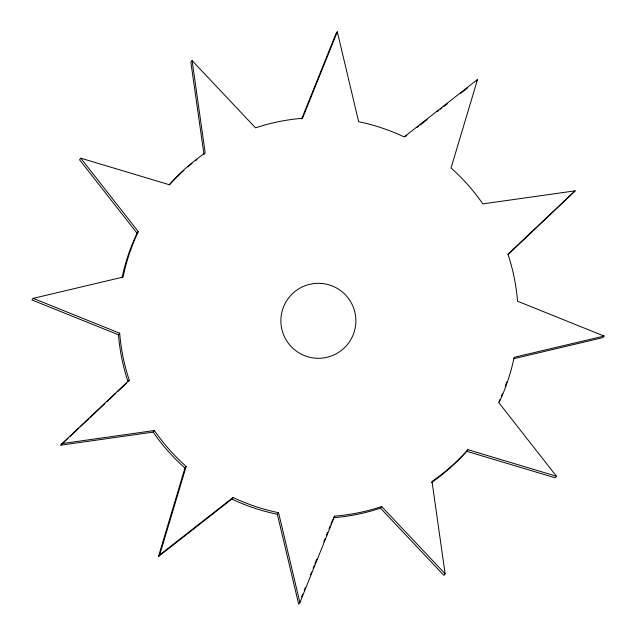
<?xml version="1.0" encoding="UTF-8"?>
<svg xmlns="http://www.w3.org/2000/svg" width="636" height="636" viewBox="0 0 636 636"><rect width="100%" height="100%" fill="white"/><g stroke="black" fill="none" stroke-linecap="round" stroke-linejoin="round"><path stroke-width="0.95" d="M278.568 512.688L277.352 514.278L298.674 604.2L299.89 602.61L278.568 512.688A199.617 199.521 37.3 0 1 233.086 497.471L231.87 499.061L158.459 556.54L184.957 468.024L186.173 466.434A199.617 199.521 37.3 0 1 154.381 430.524L62.042 443.586L60.825 445.176L153.165 432.114L154.381 430.524M158.459 556.54L159.676 554.95L186.173 466.434M301.663 118.964L336.11 33.39L337.326 31.8L358.648 121.722A199.617 199.521 37.3 0 1 404.13 136.939L477.541 79.46L451.043 167.976A199.617 199.521 37.3 0 1 482.835 203.886L575.175 190.824L508.188 254.44M337.326 31.8L302.505 118.288L300.423 118.471A199.617 199.521 37.3 0 0 257.508 127.2L255.521 127.852L192.096 60.611L190.88 62.209L203.989 154.532M301.639 596.838L302.752 594.08M304.231 590.399L305.344 587.64M310.527 574.753L311.64 571.995M313.119 568.314L314.232 565.555M314.971 563.711L316.823 559.116M323.859 541.634L324.972 538.875M326.451 535.194L327.564 532.427M329.05 528.747L330.156 525.988M330.895 524.151L332.747 519.548M299.89 602.61L334.703 516.114L336.786 515.939A199.617 199.521 37.3 0 0 379.708 507.21L381.695 506.558L445.12 573.791L443.904 575.389L380.479 508.148L378.492 508.8A199.617 199.521 37.3 0 1 335.577 517.529L333.495 517.712L334.703 516.114M192.096 60.611L205.197 152.942A199.617 199.521 37.3 0 0 169.303 184.718L80.764 158.181L79.548 159.771L137.066 233.197A199.617 199.521 37.3 0 0 122.04 277.853M80.764 158.181L138.282 231.607A199.617 199.521 37.3 0 0 123.082 277.081L33.159 298.356L31.943 299.954L118.463 334.798L118.646 336.881A199.617 199.521 37.3 0 0 127.399 379.803L128.043 381.783M137.066 233.197L138.282 231.607M118.463 334.798L119.679 333.208L33.159 298.356M128.448 381.258L129.259 380.193L128.607 378.205A199.617 199.521 37.3 0 1 119.854 335.291L119.679 333.208M476.324 81.05L477.541 79.46M380.479 508.148L381.695 506.558M466.697 451.282L467.913 449.692L556.452 476.229L555.236 477.819L466.697 451.282A199.617 199.521 37.3 0 1 431.486 482.581M575.175 190.824L507.957 254.217L508.601 256.197A199.617 199.521 37.3 0 1 517.354 299.119L517.537 301.202L604.057 336.046L602.841 337.644L513.88 358.688M62.042 443.586L129.259 380.193M60.825 445.176L68.052 438.363M70.222 436.312L78.896 428.139M80.343 426.772L89.016 418.591M90.463 417.232L104.916 403.598M107.087 401.555L115.76 393.374M117.93 391.331L126.596 383.15M405.259 136.692L406.825 135.476M416.978 127.526L418.536 126.302M420.102 125.077L427.13 119.576M437.282 111.626L438.84 110.402M440.406 109.177L441.964 107.953M443.531 106.737L447.434 103.676M460.71 93.277L467.738 87.776M159.676 554.95L233.086 497.471M604.057 336.046L514.127 357.329A199.617 199.521 37.3 0 1 498.934 402.803L556.452 476.229M445.12 573.791L432.011 481.468A199.617 199.521 37.3 0 0 467.913 449.692M277.352 514.278A199.617 199.521 37.3 0 1 231.87 499.061M184.957 468.024A199.617 199.521 37.3 0 1 153.165 432.114M169.279 184.973A199.617 199.521 37.3 0 1 183.852 170.432M187.898 166.894A199.617 199.521 37.3 0 1 192.032 163.46M195.546 160.693A199.617 199.521 37.3 0 1 196.969 159.604M506.733 381.974A199.617 199.521 37.3 0 1 505.27 386.203M502.4 393.732A199.617 199.521 37.3 0 1 501.375 396.22M499.96 399.503A199.617 199.521 37.3 0 1 498.855 401.96M322.015 283.489L319.662 283.33A37.5 37.484 37.3 0 0 280.953 318.318A37.5 37.484 37.3 0 0 314.733 358.116L317.078 358.275A37.5 37.484 37.3 0 0 355.786 323.287A37.5 37.484 37.3 0 0 322.015 283.489"/></g></svg>
